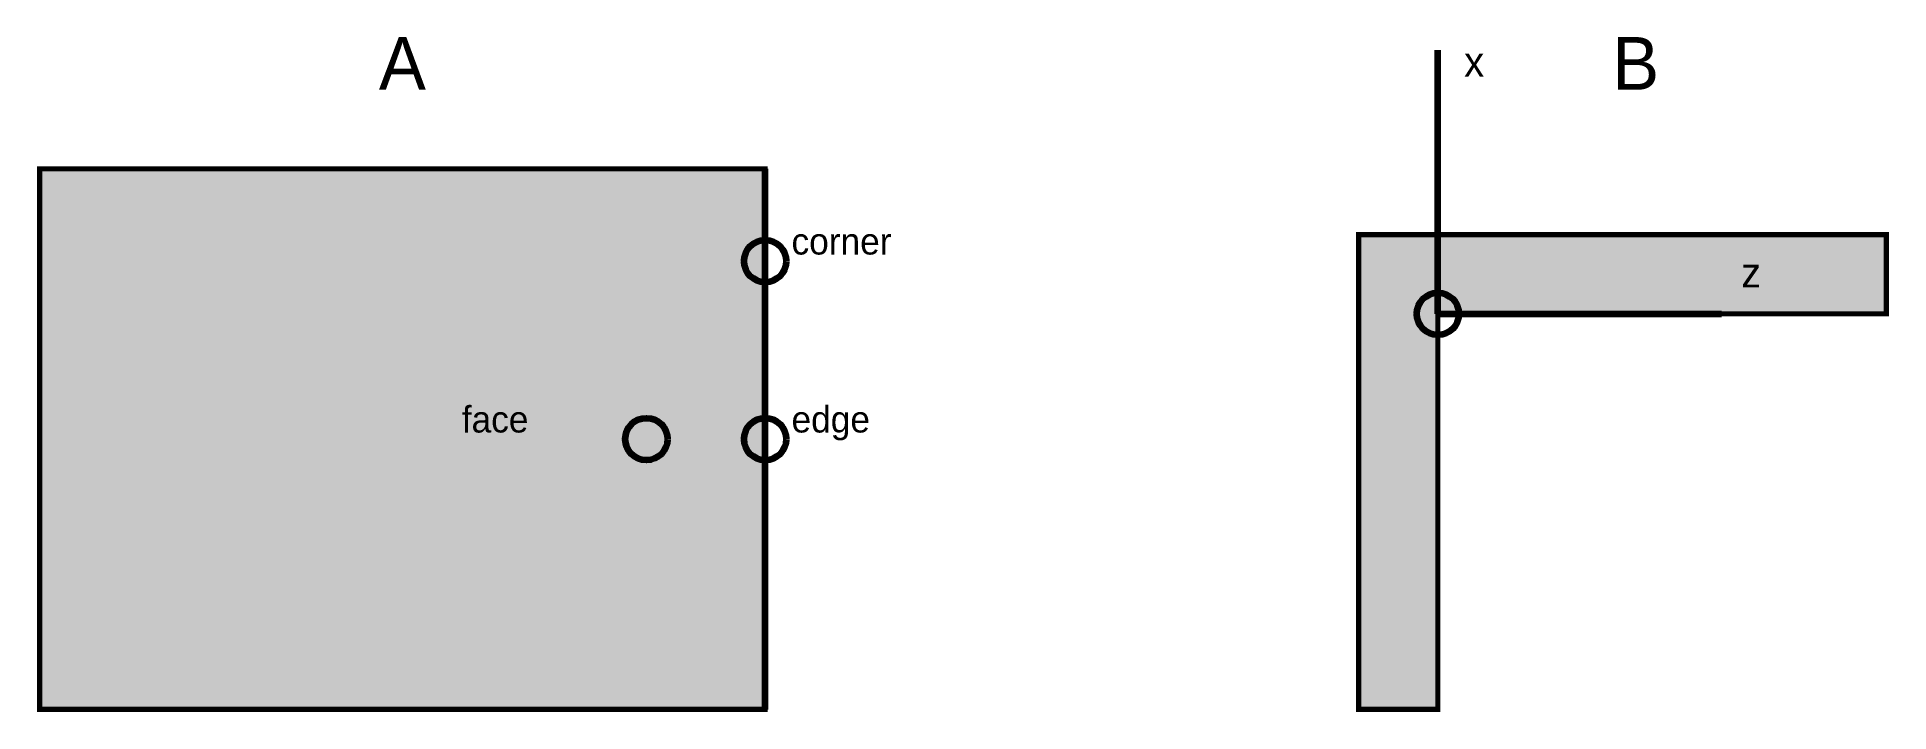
# Model space of a CAD drawing. Header units: millimetres. Extents: x 0 to 280, y 0 to 102.
import ezdxf
from ezdxf.enums import TextEntityAlignment as Align

# ---------------------------------------------------------------- set-up
doc = ezdxf.new("R2010")
doc.units = ezdxf.units.MM
for name, color, linetype, lineweight in [('BOARD', 8, 'Continuous', 120), ('BRACKET', 5, 'Continuous', 120), ('FRAME', 1, 'Continuous', 140), ('TOPO', 3, 'Continuous', 140)]:
    doc.layers.add(name, color=color, linetype=linetype, lineweight=lineweight)
doc.layers.add('LABELS', color=7, linetype='Continuous')

msp = doc.modelspace()

# ---------------------------------------------------------------- linework, layer by layer
at = {"layer": 'BOARD', "const_width": 0.8}
msp.add_lwpolyline([(0, 0), (110, 0), (110, 82), (0, 82)], close=True, dxfattribs=at)
at = {"layer": 'BOARD'}
msp.add_solid([(0, 0), (110, 0), (0, 82), (110, 82)], dxfattribs=at)
at = {"layer": 'BRACKET', "const_width": 0.8}
msp.add_lwpolyline([(200, 0), (212, 0), (212, 60), (280, 60), (280, 72), (200, 72)], close=True, dxfattribs=at)
at = {"layer": 'BRACKET'}
for points in [[(200, 0), (212, 0), (200, 72), (212, 72)], [(212, 60), (280, 60), (212, 72), (280, 72)]]:
    msp.add_solid(points, dxfattribs=at)
at = {"layer": 'FRAME'}
for q in [(212, 100), (255, 60)]:
    msp.add_line((212, 60), q, dxfattribs=at)
msp.add_circle((212, 60), 3.2, dxfattribs=at)
at = {"layer": 'TOPO'}
msp.add_line((110, 0), (110, 82), dxfattribs=at)
for centre in [(110, 68), (92, 41), (110, 41)]:
    msp.add_circle(centre, 3.2, dxfattribs=at)

# ---------------------------------------------------------------- texts
at = {"layer": 'LABELS'}
for s, p in [('A', (55, 94)), ('B', (242, 94))]:
    msp.add_text(s, height=8, dxfattribs=at).set_placement(p, align=Align.CENTER)
for s, height, p in [('x', 4.5, (216, 96)), ('corner', 4, (114, 69)), ('z', 4.5, (258, 64)), ('face', 4, (64, 42)), ('edge', 4, (114, 42))]:
    msp.add_text(s, height=height, dxfattribs=at).set_placement(p)

doc.saveas('drawing.dxf')
